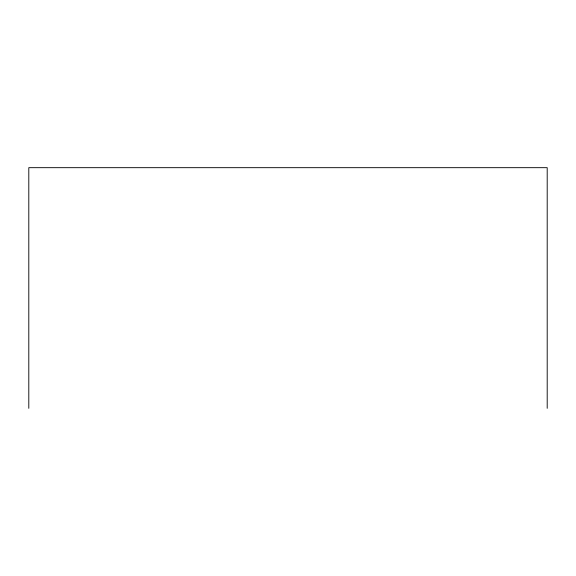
<?xml version="1.0" encoding="UTF-8"?>
<svg xmlns="http://www.w3.org/2000/svg" width="576" height="576" viewBox="0 0 576 576"><rect width="100%" height="100%" fill="white"/><g stroke="black" fill="none" stroke-linecap="round" stroke-linejoin="round"><path stroke-width="0.86" d="M547.2 408.326L547.2 167.674L28.8 167.674L28.8 408.326"/></g></svg>
